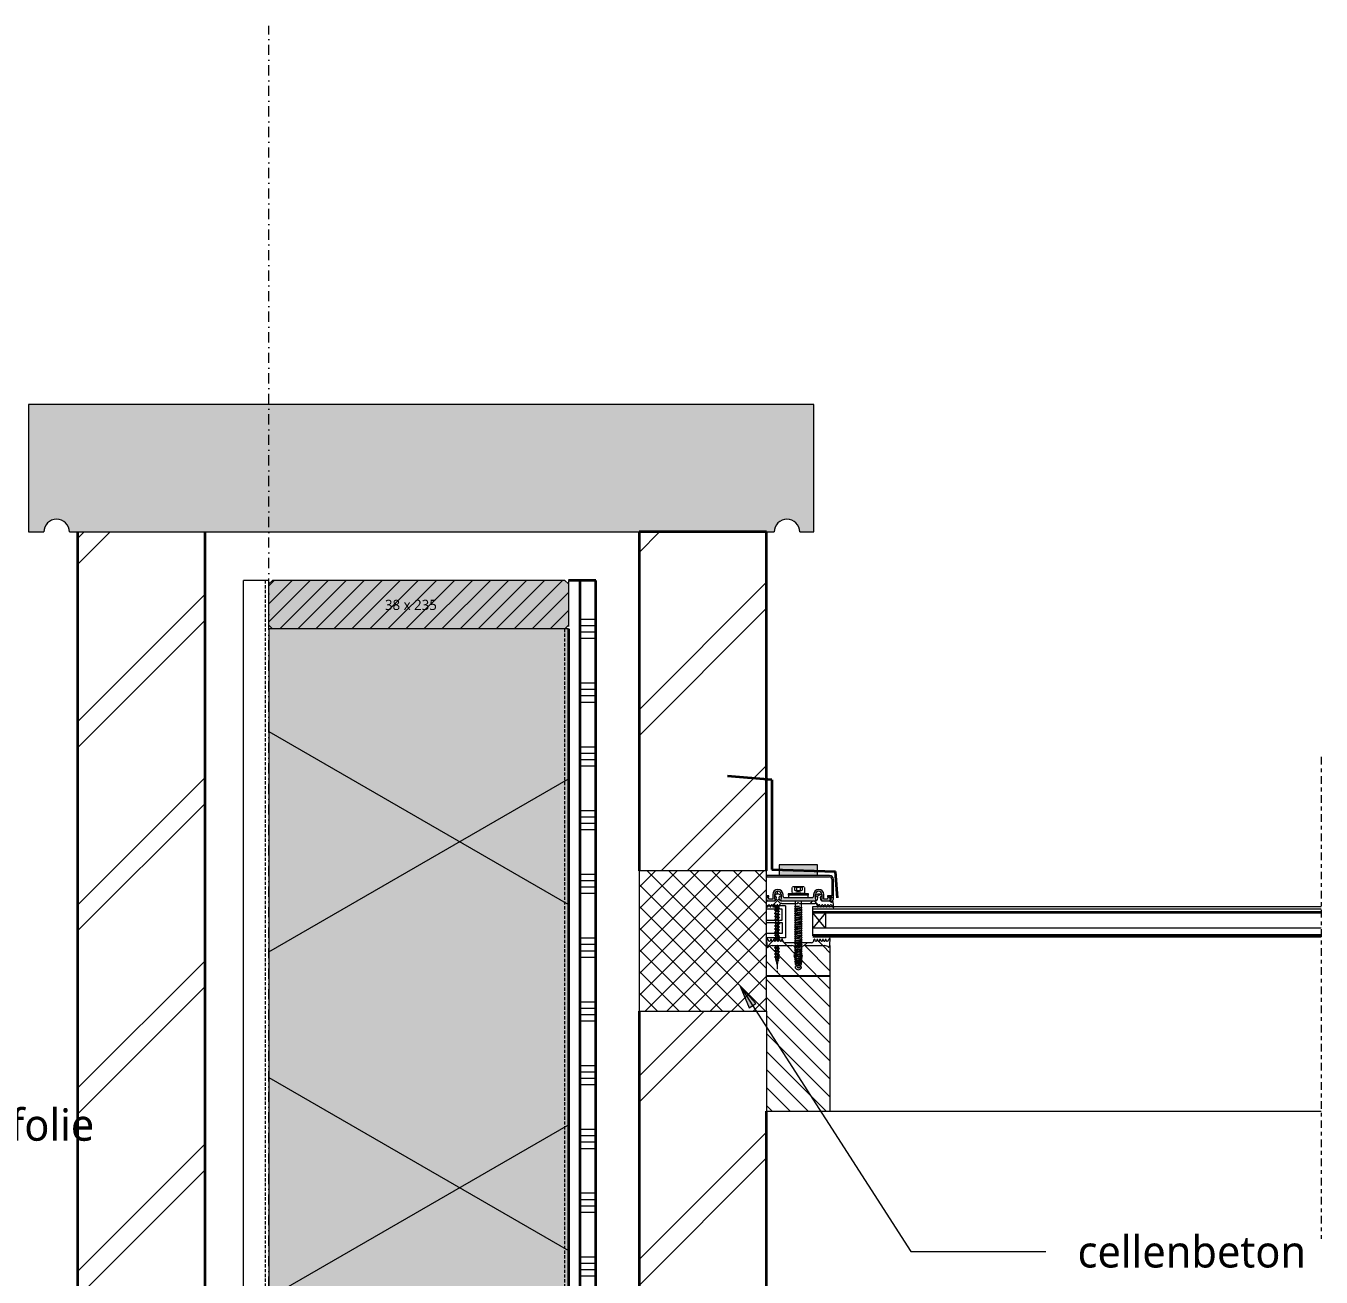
# Model space of a CAD drawing. Header units: millimetres. Extents: x 1789 to 13769, y 2055 to 27197.
# Drawn here: x 2479 to 3495, y 8119 to 9100 of the extents above; entities that cross this region are included whole.
import ezdxf

# ---------------------------------------------------------------- set-up
doc = ezdxf.new("R2010")
doc.units = ezdxf.units.MM
for name, pattern in [('MV_center', [15, 6, -3, 3, -3]), ('MV_hartlijn_staal', [6.6, 5, -0.8, 0, -0.8]), ('MV_hidden', [3.75, 2.5, -1.25]), ('MV_stramien', [16, 8, -4, 0, -4])]:
    doc.linetypes.add(name, pattern=pattern)
for name, color, linetype, lineweight in [('A-ANNO-NOTE', 131, 'Continuous', 18), ('A-DETL', 90, 'Continuous', 13), ('A-DETL-GENF', 92, 'Continuous', 18), ('A-DETL-MEDM', 33, 'Continuous', 18), ('A-DETL-THIN', 151, 'Continuous', 18), ('G-ANNO-TEXT', 231, 'Continuous', 13)]:
    doc.layers.add(name, color=color, linetype=linetype, lineweight=lineweight)
doc.styles.add('Segoe UI', font='segoeui.ttf', dxfattribs={"height": 8})
doc.styles.add('Segoe UI_2', font='segoeui.ttf', dxfattribs={"height": 25})
pattern_1 = [(45, (0, 0), (-71.842, 71.842), []), (45, (20.32, 0), (-71.842, 71.842), [])]
pattern_2 = [(45, (0, 0), (-14.142136, 14.142136), []), (135, (0, 0), (-14.142136, -14.142136), [])]

# ---------------------------------------------------------------- blocks, each defined once
blk = doc.blocks.new('42 isolatie - Type 1-3773436-Details Restauratie 1-10')
at = {"layer": 'A-DETL-GENF'}
blk.add_hatch(color=256, dxfattribs=at).paths.add_polyline_path([(21.6, 106.6), (21.6, 0.8), (851.2, 0.8), (851.2, 235.8), (21.6, 235.8), (21.6, 233)])
at = {"layer": 'A-DETL-GENF', "lineweight": 13}
h = blk.add_hatch(dxfattribs=at)
h.set_pattern_fill('FP_20', color=256, style=0, pattern_type=2)
h.set_pattern_definition([(60, (-1986.72, 235.79), (-203.516, 117.5), []), (120, (-1986.72, 235.79), (-203.516, -117.5), [])])
h.paths.add_polyline_path([(21.6, 106.6), (21.6, 0.8), (851.2, 0.8), (851.2, 235.8), (21.6, 235.8), (21.6, 233)])
at = {"layer": 'A-DETL-GENF'}
for p, q in [((851.2, 235.8), (21.6, 235.8)), ((851.2, 235.8), (21.6, 235.8)), ((851.2, 233), (851.2, 235.8)), ((851.2, 3.6), (851.2, 233)), ((21.6, 0.8), (851.2, 0.8)), ((21.6, 0.8), (851.2, 0.8)), ((851.2, 0.8), (851.2, 3.6))]:
    blk.add_line(p, q, dxfattribs=at)
blk = doc.blocks.new('00 hout_rechthoekig_sls - SLS 38x235-V49-Details Restauratie 1-10')
at = {"layer": 'A-DETL-GENF'}
blk.add_hatch(color=256, dxfattribs=at).paths.add_polyline_path([(105.8, 38), (2.8, 38), (0, 35.2), (0, 2.8), (2.8, 0), (232.2, 0), (235, 2.8), (235, 35.2), (232.2, 38)])
at = {"layer": 'A-DETL-MEDM', "lineweight": 13}
h = blk.add_hatch(dxfattribs=at)
h.set_pattern_fill('FP_95', color=256, style=0, pattern_type=2)
h.set_pattern_definition([(225, (2904.78, 8665.427), (7.071068, -7.071068), [])])
h.paths.add_polyline_path([(105.8, 38), (2.8, 38), (0, 35.2), (0, 2.8), (2.8, 0), (232.2, 0), (235, 2.8), (235, 35.2), (232.2, 38)])
at = {"layer": 'A-DETL-MEDM'}
for p, q in [((0, 35.2), (2.8, 38)), ((0, 35.2), (2.8, 38)), ((0, 2.8), (0, 35.2)), ((2.8, 38), (232.2, 38)), ((232.2, 38), (235, 35.2)), ((232.2, 38), (235, 35.2)), ((235, 35.2), (235, 2.8)), ((2.8, 0), (0, 2.8)), ((2.8, 0), (0, 2.8)), ((2.8, 0), (232.2, 0)), ((235, 2.8), (232.2, 0)), ((232.2, 0), (235, 2.8))]:
    blk.add_line(p, q, dxfattribs=at)
blk = doc.blocks.new('31 dubbel_glas - Type 1-3307121-Details Restauratie 1-10')
at = {"layer": 'A-DETL-GENF', "lineweight": 13}
for p, q in [((56.3, 23), (455, 23)), ((455, 23), (455, 0)), ((56.3, 17), (455, 17)), ((445, 5), (445, 17)), ((445, 17), (455, 5)), ((445, 5), (455, 17)), ((455, 5), (56.3, 5)), ((438.6, 0), (56.3, 0)), ((441.8, 0), (439.6, 0)), ((444, 0), (442.5, 0)), ((446.2, 0), (444.7, 0)), ((448.4, 0), (446.9, 0)), ((450.6, 0), (449.1, 0)), ((455, 0), (451.3, 0))]:
    blk.add_line(p, q, dxfattribs=at)
blk = doc.blocks.new('28 schroeven 2D - Verzonken schroef 4_0x50mm-4442965-Details Restauratie 1-10')
at = {"layer": 'A-DETL-GENF', "linetype": 'MV_hartlijn_staal', "lineweight": 13}
for p, q in [((0, 35), (0, 55.9)), ((0, 3.2), (0, 30.3)), ((0, -7.4), (0, -5.3)), ((0, -9.1), (0, -8.9))]:
    blk.add_line(p, q, dxfattribs=at)
at = {"layer": 'A-DETL-GENF', "lineweight": 5}
for p, q in [((-2, 44.9), (-1.3, 44.3)), ((2, 44), (-2, 44.9)), ((-2, 42.5), (-1.3, 41.8)), ((2, 41.5), (-2, 42.5)), ((-1.3, 46.7), (-0.5, 46)), ((1.3, 46.1), (-1.3, 46.7)), ((-1, 45), (0, 50)), ((-1, 35), (-1, 45)), ((-0.5, 48.7), (0.2, 48.1)), ((0.5, 48.5), (-0.5, 48.7)), ((-0.2, 49.1), (0.5, 48.5)), ((0, 50), (1, 45)), ((0.5, 46.7), (1.3, 46.1)), ((1, 45), (1, 35)), ((1.3, 44.6), (2, 44)), ((1.3, 42.2), (2, 41.5)), ((-2, 40), (-1.3, 39.4)), ((2, 39.1), (-2, 40)), ((-2, 37.6), (-1.3, 36.9)), ((2, 36.7), (-2, 37.6)), ((-1.6, 35), (-2, 35.1)), ((-1, 4.3), (-1, 31.7)), ((1, 31.4), (1, 4.5)), ((1.3, 39.7), (2, 39.1)), ((1.3, 37.3), (2, 36.7)), ((-2, 30.3), (-1.3, 29.6)), ((2, 29.3), (-2, 30.3)), ((-2, 27.8), (-1.3, 27.2)), ((2, 26.9), (-2, 27.8)), ((-2, 25.4), (-1.3, 24.8)), ((2, 24.5), (-2, 25.4)), ((-2, 23), (-1.3, 22.3)), ((2, 22), (-2, 23)), ((-2, 20.5), (-1.3, 19.9)), ((2, 19.6), (-2, 20.5)), ((1.3, 30), (2, 29.3)), ((1.3, 27.5), (2, 26.9)), ((1.3, 25.1), (2, 24.5)), ((1.3, 22.7), (2, 22)), ((-2, 18.1), (-1.3, 17.4)), ((2, 17.2), (-2, 18.1)), ((-2, 15.6), (-1.3, 15)), ((2, 14.7), (-2, 15.6)), ((-2, 13.2), (-1.3, 12.6)), ((2, 12.3), (-2, 13.2)), ((-2, 10.8), (-1.3, 10.1)), ((2, 9.8), (-2, 10.8)), ((1.3, 20.2), (2, 19.6)), ((1.3, 17.8), (2, 17.2)), ((1.3, 15.4), (2, 14.7)), ((1.3, 12.9), (2, 12.3)), ((1.3, 10.5), (2, 9.8)), ((-2, 8.3), (-1.3, 7.7)), ((2, 7.4), (-2, 8.3)), ((-2, 5.9), (-1.3, 5.3)), ((2, 5), (-2, 5.9)), ((-0.9, 4), (0.2, 3.6)), ((1.3, 8), (2, 7.4)), ((1.3, 5.6), (2, 5))]:
    blk.add_line(p, q, dxfattribs=at)
for points in [[(-2, 44.9), (-1.5, 45.1), (1.3, 44.6)], [(-2, 42.5), (-1.5, 42.7), (1.3, 42.2)], [(-1.3, 46.7), (-1, 46.8), (0.5, 46.7)], [(-1.3, 44.3), (1.8, 43.7), (2, 44)], [(-1.3, 41.8), (1.8, 41.3), (2, 41.5)], [(-0.5, 48.7), (-0.5, 48.8), (-0.2, 49.1)], [(-0.5, 46), (1.2, 45.9), (1.3, 46.1)], [(0.2, 48.1), (0.5, 48.4), (0.5, 48.5)], [(-2, 40), (-1.5, 40.3), (1.3, 39.7)], [(-2, 37.6), (-1.5, 37.8), (1.3, 37.3)], [(-2, 35.1), (-1.6, 35.3), (-0.1, 35.1)], [(-1.3, 39.4), (1.8, 38.9), (2, 39.1)], [(-1.3, 36.9), (1.8, 36.4), (2, 36.7)], [(-2, 30.3), (-1.5, 30.5), (1.3, 30)], [(-2, 27.8), (-1.5, 28.1), (1.3, 27.5)], [(-2, 25.4), (-1.5, 25.6), (1.3, 25.1)], [(-2, 23), (-1.5, 23.2), (1.3, 22.7)], [(-2, 20.5), (-1.5, 20.8), (1.3, 20.2)], [(-1.3, 29.6), (1.8, 29.1), (2, 29.3)], [(-1.3, 27.2), (1.8, 26.7), (2, 26.9)], [(-1.3, 24.8), (1.8, 24.2), (2, 24.5)], [(-1.3, 22.3), (1.8, 21.8), (2, 22)], [(-2, 18.1), (-1.5, 18.3), (1.3, 17.8)], [(-2, 15.6), (-1.5, 15.9), (1.3, 15.4)], [(-2, 13.2), (-1.5, 13.5), (1.3, 12.9)], [(-2, 10.8), (-1.5, 11), (1.3, 10.5)], [(-1.3, 19.9), (1.8, 19.4), (2, 19.6)], [(-1.3, 17.4), (1.8, 16.9), (2, 17.2)], [(-1.3, 15), (1.8, 14.5), (2, 14.7)], [(-1.3, 12.6), (1.8, 12.1), (2, 12.3)], [(-2, 8.3), (-1.5, 8.6), (1.3, 8)], [(-2, 5.9), (-1.5, 6.1), (1.3, 5.6)], [(-1.3, 10.1), (1.8, 9.6), (2, 9.8)], [(-1.3, 7.7), (1.8, 7.2), (2, 7.4)], [(-1.3, 5.3), (1.8, 4.8), (2, 5)]]:
    blk.add_open_spline(points, degree=2, dxfattribs=at)
blk = doc.blocks.new('NLRS_00_DI_maskeer - Type 1-4234704-Details Restauratie 1-10')
at = {"layer": 'A-DETL-GENF', "linetype": 'MV_center'}
blk.add_line((-100, 0), (277.9, 0), dxfattribs=at)

msp = doc.modelspace()

# ---------------------------------------------------------------- hatches: boundary and pattern name
at = {"layer": 'A-DETL-GENF'}
for color, points in [(9, [(2481.3, 8703.4), (2493.3, 8703.4), (2493.6, 8706), (2494.6, 8708.4), (2496.2, 8710.5), (2498.3, 8712.1), (2500.7, 8713.1), (2503.3, 8713.4), (2505.9, 8713.1), (2508.3, 8712.1), (2510.4, 8710.5), (2511.9, 8708.4), (2512.9, 8706), (2513.3, 8703.4), (3066.3, 8703.4), (3066.6, 8706), (3067.6, 8708.4), (3069.2, 8710.5), (3071.3, 8712.1), (3073.7, 8713.1), (3076.3, 8713.4), (3078.9, 8713.1), (3081.3, 8712.1), (3083.3, 8710.5), (3084.9, 8708.4), (3085.9, 8706), (3086.3, 8703.4), (3097.3, 8703.4), (3097.3, 8803.4), (2481.3, 8803.4)]), (7, [(3100.2, 8434.1), (3100.2, 8442.4), (3070.2, 8442.4), (3070.2, 8434.1)])]:
    msp.add_hatch(color=color, dxfattribs=at).paths.add_polyline_path(points)
at = {"layer": 'A-DETL-GENF', "lineweight": 13}
h = msp.add_hatch(dxfattribs=at)
h.set_pattern_fill('FP_25', color=57, style=0, pattern_type=2)
h.set_pattern_definition(pattern_1)
h.paths.add_polyline_path([(2519.8, 7797.9), (2619.8, 7797.9), (2619.8, 8703.4), (2519.8, 8703.4)])
h = msp.add_hatch(dxfattribs=at)
h.set_pattern_fill('FP_25', color=57, style=0, pattern_type=2)
h.set_pattern_definition(pattern_1)
h.paths.add_polyline_path([(3060.3, 7797.9), (3060.2, 8327.7), (2960.3, 8327.7), (2960.3, 7797.9)])
h.paths.add_polyline_path([(3060.2, 8379.1), (3060.3, 8379.1), (3060.2, 8380.2)])
h.paths.add_polyline_path([(3060.2, 8384.3), (3060.3, 8384.3), (3060.2, 8384.5)])
h.paths.add_polyline_path([(3060.2, 8413.4), (3060.3, 8413.4), (3060.2, 8413.4)])
h.paths.add_polyline_path([(3060.2, 8416.1), (3060.3, 8416.2), (3060.2, 8416.2)])
h.paths.add_polyline_path([(3060.2, 8434.1), (3060.3, 8434.1), (3060.3, 8703.4), (2960.3, 8703.4), (2960.3, 8437.7), (3060.2, 8437.7), (3060.2, 8434.1)])
h = msp.add_hatch(dxfattribs=at)
h.set_pattern_fill('FP_3', color=250, style=0, pattern_type=2)
h.set_pattern_definition([(90, (0, 0), (-19.05, 1e-15), []), (90, (9.525, 0), (-19.05, 1e-15), [9.525, -4.762])])
h.paths.add_polyline_path([(2913.8, 7797.9), (2913.8, 8665.4), (2904.8, 8665.4), (2904.8, 7797.9)])
h = msp.add_hatch(dxfattribs=at)
h.set_pattern_fill('FP_34', color=253, style=0, pattern_type=2)
h.set_pattern_definition([(0, (0, 20), (0, 50), []), (0, (0, 25), (0, 50), []), (0, (0, 30), (0, 50), []), (0, (0, 35), (0, 50), [])])
h.paths.add_polyline_path([(2926.3, 7797.9), (2926.3, 8665.4), (2913.8, 8665.4), (2913.8, 7797.9)])
h = msp.add_hatch(dxfattribs=at)
h.set_pattern_fill('FP_106', color=253, style=0, pattern_type=2)
h.set_pattern_definition([(45, (0, 0), (-8.485281, 8.485281), []), (135, (0, 0), (-8.485281, -8.485281), [])])
h.paths.add_polyline_path([(3005.6, 8327.7), (3060.2, 8327.7), (3060.2, 8437.7), (2960.3, 8437.7), (2960.3, 8327.7)])
at = {"layer": 'A-DETL-GENF'}
h = msp.add_hatch(color=7, dxfattribs=at)
h.paths.add_polyline_path([(3110.7, 8413.8), (3111.2, 8413.9), (3111.7, 8414.1), (3112.1, 8414.4), (3112.4, 8414.8), (3112.6, 8415.3), (3112.7, 8415.8), (3112.6, 8431.8), (3112.4, 8432.4), (3112.1, 8433), (3111.6, 8433.5), (3111, 8433.8), (3110.4, 8434.1), (3109, 8434.1), (3060.2, 8434.1), (3060.2, 8432.9), (3060.7, 8432.9), (3110.2, 8432.9), (3110.6, 8432.7), (3111, 8432.4), (3111.3, 8432), (3111.4, 8431.6), (3111.5, 8431.1), (3111.5, 8418), (3108.2, 8418), (3108.2, 8417.2), (3111.5, 8417.2), (3111.5, 8416.4), (3110.7, 8416), (3110.7, 8414.8), (3110.5, 8414.8), (3110.3, 8414.1), (3110.6, 8413.8)])
h.paths.add_polyline_path([(3060.8, 8414.1), (3066.7, 8414.1), (3067.1, 8415), (3066.7, 8415.9), (3066.8, 8419.7), (3067, 8420.3), (3067.3, 8420.8), (3067.8, 8421.2), (3068.3, 8421.5), (3068.9, 8421.6), (3069.5, 8421.6), (3070.1, 8421.5), (3070.6, 8421.2), (3071.1, 8420.8), (3071.4, 8420.3), (3071.6, 8419.7), (3071.7, 8419.1), (3071.7, 8415.9), (3071.4, 8415), (3071.7, 8414.1), (3098.7, 8414.1), (3099.1, 8415), (3098.7, 8415.9), (3098.8, 8419.7), (3099, 8420.3), (3099.3, 8420.8), (3099.8, 8421.2), (3100.3, 8421.5), (3100.9, 8421.6), (3101.5, 8421.6), (3102.1, 8421.5), (3102.6, 8421.2), (3103.1, 8420.8), (3103.4, 8420.3), (3103.6, 8419.7), (3103.7, 8419.1), (3103.7, 8415.9), (3103.3, 8415), (3103.7, 8414.1), (3109.7, 8414.1), (3110.5, 8415.1), (3110.3, 8415.9), (3109.7, 8416.4), (3109, 8416.6), (3108.2, 8416.4), (3108.2, 8415.5), (3105.2, 8415.5), (3105.2, 8419.1), (3105.1, 8420.2), (3104.7, 8421.1), (3104, 8422), (3103.2, 8422.6), (3102.2, 8423), (3101.2, 8423.1), (3100.2, 8423), (3099.2, 8422.6), (3098.4, 8422), (3097.7, 8421.1), (3097.3, 8420.2), (3097.2, 8419.1), (3097.2, 8417.4), (3096.9, 8416.9), (3096.5, 8416.7), (3096.2, 8416.6), (3073.9, 8416.7), (3073.5, 8416.9), (3073.2, 8417.4), (3073.2, 8417.6), (3073.2, 8419.1), (3073.1, 8420.2), (3072.7, 8421.1), (3072, 8422), (3071.2, 8422.6), (3070.2, 8423), (3069.2, 8423.1), (3068.2, 8423), (3067.2, 8422.6), (3066.4, 8422), (3065.7, 8421.1), (3065.3, 8420.2), (3065.2, 8419.1), (3065.2, 8415.5), (3062.1, 8415.5), (3062.1, 8416.4), (3061.4, 8416.6), (3060.7, 8416.4), (3060.2, 8416.1), (3060.2, 8414.8)])
h.paths.add_polyline_path([(3060.2, 8417.2), (3062.2, 8417.2), (3062.2, 8418), (3060.2, 8418), (3060.2, 8417.7)])
at = {"layer": 'A-DETL-GENF', "lineweight": 13}
h = msp.add_hatch(dxfattribs=at)
h.set_pattern_fill('FP_46', color=250, style=0, pattern_type=2)
h.set_pattern_definition(pattern_2)
h.paths.add_polyline_path([(3112.6, 8408.9), (3113.1, 8409.2), (3112.6, 8413.2), (3112.3, 8414), (3112, 8413.5), (3111.4, 8413.2), (3110.8, 8413.2), (3110.2, 8413.4), (3109.6, 8414.1), (3103.2, 8414.2), (3102.9, 8414.5), (3102.8, 8414.8), (3102.6, 8417.4), (3102.9, 8417.6), (3103.1, 8417.6), (3103.7, 8417.4), (3103.6, 8418.6), (3102.2, 8419.4), (3100.6, 8419.4), (3098.7, 8418.2), (3098.7, 8417.4), (3098.9, 8417.4), (3099.9, 8417.6), (3100.1, 8417.4), (3100.2, 8417), (3099.8, 8414.5), (3099.5, 8414.2), (3099.1, 8414.1), (3070.9, 8414.2), (3070.6, 8414.5), (3070.4, 8415), (3070.3, 8417.4), (3070.5, 8417.6), (3070.8, 8417.6), (3071.7, 8417.4), (3071.6, 8418.4), (3069.8, 8419.4), (3068.2, 8419.4), (3066.7, 8418.6), (3066.7, 8417.4), (3067.5, 8417.6), (3067.8, 8417.4), (3067.8, 8417), (3067.5, 8414.5), (3067.1, 8414.2), (3066.7, 8414.1), (3061, 8414.1), (3060.2, 8413.4), (3060.3, 8410.9), (3060.4, 8410.8), (3060.7, 8409.6), (3061.3, 8409.5), (3061.5, 8409.6), (3062, 8411), (3062.3, 8411), (3062.6, 8410.8), (3062.9, 8409.6), (3063.5, 8409.5), (3063.7, 8409.6), (3064.2, 8411), (3064.5, 8411), (3064.8, 8410.8), (3065.1, 8409.6), (3065.7, 8409.5), (3065.9, 8409.6), (3066.4, 8411), (3066.7, 8411), (3067, 8410.8), (3067.3, 8409.6), (3067.9, 8409.5), (3068.1, 8409.6), (3068.6, 8411), (3068.9, 8411), (3069.2, 8410.8), (3069.7, 8409.5), (3070.1, 8409.3), (3070.3, 8409.2), (3070.4, 8410.6), (3070.6, 8411.1), (3070.9, 8411.5), (3071.7, 8412), (3071.8, 8412.1), (3072.3, 8412.1), (3084.5, 8412.1), (3085.1, 8412.8), (3085.8, 8412.1), (3098.8, 8412.1), (3099.6, 8411.7), (3100.1, 8411), (3100.3, 8410.1), (3100.3, 8409.2), (3100.7, 8409.4), (3101, 8409.7), (3101.1, 8409.9), (3101.6, 8411), (3101.9, 8411), (3102.2, 8410.8), (3102.7, 8409.5), (3103.3, 8409.6), (3103.8, 8411), (3104.1, 8411), (3104.4, 8410.8), (3104.9, 8409.5), (3105.5, 8409.6), (3106, 8411), (3106.3, 8411), (3106.6, 8410.8), (3107.1, 8409.5), (3107.7, 8409.6), (3108.2, 8411), (3108.5, 8411), (3108.8, 8410.8), (3109.3, 8409.5), (3109.9, 8409.6), (3110.4, 8411.1), (3110.7, 8411.1), (3110.9, 8411)])
h = msp.add_hatch(dxfattribs=at)
h.set_pattern_fill('FP_46', color=250, style=0, pattern_type=2)
h.set_pattern_definition(pattern_2)
h.paths.add_polyline_path([(3085.9, 8364.8), (3086.3, 8365.1), (3086.5, 8365.4), (3088.6, 8371.2), (3087.4, 8372.2), (3087.5, 8376.9), (3087.8, 8377.6), (3088.3, 8378.2), (3088.9, 8378.7), (3089.6, 8379), (3090.4, 8379.1), (3106.6, 8379), (3107.5, 8378.7), (3108.3, 8378.2), (3109.2, 8377.6), (3109.7, 8377.8), (3109.8, 8380.2), (3110.3, 8384.2), (3109.7, 8384.5), (3107.8, 8382.3), (3107.6, 8382.3), (3107.4, 8382.6), (3107, 8383.8), (3106.3, 8383.8), (3105.8, 8382.4), (3105.5, 8382.4), (3105.2, 8382.6), (3104.8, 8383.8), (3104.1, 8383.8), (3103.6, 8382.4), (3103.3, 8382.4), (3103, 8382.6), (3102.6, 8383.8), (3101.9, 8383.8), (3101.4, 8382.4), (3101.1, 8382.4), (3100.8, 8382.6), (3100.4, 8383.8), (3099.7, 8383.8), (3099.2, 8382.4), (3098.9, 8382.4), (3098.6, 8382.6), (3098.1, 8383.9), (3097.7, 8384.1), (3097.5, 8384.2), (3097.4, 8382.8), (3097, 8382), (3096.3, 8381.5), (3095.5, 8381.3), (3086.9, 8381.3), (3085.2, 8379.6), (3083.5, 8381.3), (3074.5, 8381.3), (3073.7, 8381.7), (3073.1, 8382.4), (3072.9, 8383.3), (3072.9, 8384.2), (3072.5, 8384), (3072.2, 8383.7), (3072.1, 8383.5), (3071.7, 8382.4), (3071.3, 8382.4), (3071.1, 8382.6), (3070.6, 8383.8), (3070, 8383.8), (3069.5, 8382.4), (3069.1, 8382.4), (3068.9, 8382.6), (3068.4, 8383.8), (3067.8, 8383.8), (3067.3, 8382.4), (3066.9, 8382.4), (3066.7, 8382.6), (3066.2, 8383.8), (3065.6, 8383.8), (3065.1, 8382.4), (3064.7, 8382.4), (3064.5, 8382.6), (3064, 8383.8), (3063.4, 8383.8), (3062.9, 8382.3), (3062.6, 8382.3), (3062.3, 8382.4), (3060.7, 8384.5), (3060.2, 8384.1), (3060.2, 8383.4), (3060.6, 8380.2), (3060.7, 8377.8), (3061.2, 8377.6), (3061.4, 8377.6), (3062.1, 8378.2), (3062.9, 8378.7), (3063.8, 8379), (3064.7, 8379.1), (3080.8, 8379), (3081.5, 8378.7), (3082.1, 8378.2), (3082.6, 8377.6), (3082.9, 8376.9), (3083, 8376.1), (3083, 8372.2), (3081.8, 8371.2), (3084.1, 8365.1), (3084.5, 8364.8)])
h.paths.add_polyline_path([(3085.2, 8365.6), (3084.9, 8365.7), (3084.8, 8365.9), (3083.2, 8370.3), (3083.3, 8371), (3083.9, 8372.1), (3084, 8372.5), (3084.3, 8375.9), (3084.5, 8376.3), (3085, 8376.5), (3085.5, 8376.5), (3085.9, 8376.3), (3086.2, 8375.9), (3086.2, 8375.6), (3086.5, 8372.1), (3086.9, 8371.4), (3087.2, 8370.7), (3087.1, 8370), (3085.4, 8365.7), (3085.3, 8365.6)])
h = msp.add_hatch(dxfattribs=at)
h.set_pattern_fill('FP_2', color=250, style=0, pattern_type=2)
h.set_pattern_definition([(135, (0, 0), (-7.071068, -7.071068), [])])
h.paths.add_polyline_path([(3110.2, 8249.1), (3110.2, 8379.1), (3109.7, 8379.1), (3109.7, 8377.8), (3109.2, 8377.6), (3108.8, 8377.8), (3107.8, 8378.5), (3107.5, 8378.7), (3106.6, 8379), (3105.3, 8379.1), (3089.6, 8379), (3088.9, 8378.7), (3088.3, 8378.2), (3087.8, 8377.6), (3087.5, 8376.5), (3087.4, 8375.6), (3087.4, 8372.2), (3088.6, 8371.2), (3086.3, 8365.1), (3085.9, 8364.8), (3084.3, 8364.9), (3084, 8365.2), (3083.7, 8365.9), (3081.8, 8371.2), (3083, 8372.2), (3082.9, 8376.9), (3082.6, 8377.6), (3082.1, 8378.2), (3081.5, 8378.7), (3080.8, 8379), (3080, 8379.1), (3063.8, 8379), (3062.7, 8378.6), (3062.1, 8378.2), (3061.2, 8377.6), (3060.7, 8377.8), (3060.6, 8379.1), (3060.2, 8379.1), (3060.2, 8249.1)])
h.paths.add_polyline_path([(3085.2, 8365.6), (3085.5, 8365.7), (3085.6, 8365.9), (3087.2, 8370.3), (3087.1, 8371), (3086.5, 8372.2), (3086.4, 8372.5), (3086.1, 8376.1), (3085.9, 8376.3), (3085.5, 8376.5), (3084.9, 8376.5), (3084.5, 8376.3), (3084.3, 8375.9), (3084.2, 8375.6), (3083.9, 8372), (3083.5, 8371.4), (3083.2, 8370.7), (3083.3, 8370), (3085, 8365.7), (3085.1, 8365.6)])
at = {"layer": 'G-ANNO-TEXT'}
msp.add_hatch(color=7, dxfattribs=at).paths.add_polyline_path([(3039.5, 8347.1), (3046.6, 8330.3), (3051.9, 8333.7)])

# ---------------------------------------------------------------- linework, layer by layer
at = {"layer": 'A-DETL', "linetype": 'MV_stramien', "lineweight": 18}
msp.add_line((2669.8, 7580.2), (2669.8, 9100.2), dxfattribs=at)
at = {"layer": 'A-DETL', "lineweight": 18}
for p, q in [((2481.3, 8803.4), (2481.3, 8703.4)), ((3097.3, 8803.4), (2481.3, 8803.4)), ((3097.3, 8703.4), (3097.3, 8803.4)), ((2481.3, 8703.4), (2493.3, 8703.4)), ((2513.3, 8703.4), (2960.3, 8703.4)), ((3060.3, 8703.4), (3066.3, 8703.4)), ((3086.3, 8703.4), (3097.3, 8703.4)), ((2649.8, 7797.9), (2649.8, 8665.4)), ((2669.8, 8665.4), (2649.8, 8665.4)), ((3060.2, 8437.7), (2960.3, 8437.7)), ((2960.3, 8437.7), (2960.3, 8327.7)), ((3060.2, 8327.7), (3060.2, 8437.7)), ((3109.7, 8434.1), (3060.7, 8434.1)), ((3060.7, 8432.9), (3109.7, 8432.9)), ((3111.5, 8431.1), (3111.5, 8418)), ((3112.7, 8415.8), (3112.7, 8431.1)), ((3062.2, 8418), (3060.2, 8418)), ((3060.2, 8417.2), (3062.2, 8417.2)), ((3060.2, 8414.8), (3060.8, 8414.1)), ((3060.8, 8414.1), (3066.7, 8414.1)), ((3062.1, 8415.5), (3062.1, 8416.4)), ((3065.2, 8415.5), (3062.1, 8415.5)), ((3062.2, 8417.2), (3062.2, 8418)), ((3065.2, 8419.1), (3065.2, 8415.5)), ((3068.2, 8419.4), (3066.7, 8418.6)), ((3066.7, 8415.9), (3066.7, 8419.1)), ((3066.7, 8417.4), (3067.3, 8417.6)), ((3067.1, 8415), (3066.7, 8415.9)), ((3066.7, 8414.1), (3067.1, 8415)), ((3067.8, 8417), (3067.6, 8414.8)), ((3069.8, 8419.4), (3068.2, 8419.4)), ((3071.7, 8418.3), (3069.8, 8419.4)), ((3070.4, 8414.8), (3070.2, 8417)), ((3070.8, 8417.6), (3071.6, 8417.4)), ((3071.7, 8414.1), (3071.2, 8414.1)), ((3071.7, 8415.9), (3071.3, 8415)), ((3071.3, 8415), (3071.7, 8414.1)), ((3071.7, 8419.1), (3071.7, 8415.9)), ((3071.7, 8414.1), (3098.7, 8414.1)), ((3073.2, 8417.6), (3073.2, 8419.1)), ((3096.2, 8416.6), (3074.2, 8416.6)), ((3097.2, 8419.1), (3097.2, 8417.6)), ((3100.6, 8419.4), (3098.7, 8418.3)), ((3098.7, 8415.9), (3098.7, 8419.1)), ((3099.1, 8415), (3098.7, 8415.9)), ((3098.7, 8414.1), (3099.1, 8415)), ((3099.2, 8414.1), (3098.7, 8414.1)), ((3098.9, 8417.4), (3099.6, 8417.6)), ((3100.2, 8417), (3100, 8414.8)), ((3102.2, 8419.4), (3100.6, 8419.4)), ((3103.7, 8418.6), (3102.2, 8419.4)), ((3102.8, 8414.8), (3102.6, 8417)), ((3103.1, 8417.6), (3103.7, 8417.4)), ((3103.7, 8415.9), (3103.3, 8415)), ((3103.3, 8415), (3103.7, 8414.1)), ((3103.7, 8419.1), (3103.7, 8415.9)), ((3103.7, 8414.1), (3109.7, 8414.1)), ((3105.2, 8415.5), (3105.2, 8419.1)), ((3108.2, 8415.5), (3105.2, 8415.5)), ((3111.5, 8418), (3108.2, 8418)), ((3108.2, 8418), (3108.2, 8417.2)), ((3108.2, 8417.2), (3111.5, 8417.2)), ((3108.2, 8416.4), (3108.2, 8415.5)), ((3109.7, 8414.1), (3110.5, 8415.1)), ((3111.5, 8416.4), (3110.7, 8416)), ((3110.7, 8416), (3110.7, 8414.8)), ((3111.5, 8417.2), (3111.5, 8416.4)), ((3112.6, 8413.2), (3112.3, 8414)), ((3060.4, 8410.8), (3060.7, 8409.6)), ((3061.5, 8409.6), (3061.8, 8410.8)), ((3062.6, 8410.8), (3062.9, 8409.6)), ((3063.7, 8409.6), (3064, 8410.8)), ((3064.8, 8410.8), (3065.1, 8409.6)), ((3065.9, 8409.6), (3066.2, 8410.8)), ((3067, 8410.8), (3067.3, 8409.6)), ((3068.1, 8409.6), (3068.4, 8410.8)), ((3069.2, 8410.8), (3069.5, 8409.9)), ((3070.3, 8409.2), (3070.3, 8410.1)), ((3072.3, 8412.1), (3084.5, 8412.1)), ((3084.5, 8412.1), (3085.1, 8412.8)), ((3085.1, 8412.8), (3085.8, 8412.1)), ((3085.8, 8412.1), (3098.3, 8412.1)), ((3495.3, 8407.6), (3096.6, 8407.6)), ((3495.3, 8405.6), (3096.6, 8405.6)), ((3100.3, 8410.1), (3100.3, 8409.2)), ((3101.1, 8409.9), (3101.4, 8410.8)), ((3102.2, 8410.8), (3102.5, 8409.6)), ((3103.3, 8409.6), (3103.6, 8410.8)), ((3104.4, 8410.8), (3104.7, 8409.6)), ((3105.5, 8409.6), (3105.8, 8410.8)), ((3106.6, 8410.8), (3106.9, 8409.6)), ((3107.7, 8409.6), (3108, 8410.8)), ((3108.8, 8410.8), (3109.1, 8409.6)), ((3109.9, 8409.6), (3110.2, 8410.8)), ((3110.9, 8411), (3112.6, 8408.9)), ((3113.1, 8409.2), (3112.6, 8413.2)), ((3060.2, 8383.4), (3060.6, 8380.2)), ((3062.3, 8382.4), (3060.7, 8384.5)), ((3063.4, 8383.8), (3063, 8382.6)), ((3064.5, 8382.6), (3064.1, 8383.8)), ((3065.6, 8383.8), (3065.2, 8382.6)), ((3066.7, 8382.6), (3066.3, 8383.8)), ((3067.8, 8383.8), (3067.4, 8382.6)), ((3068.9, 8382.6), (3068.5, 8383.8)), ((3070, 8383.8), (3069.6, 8382.6)), ((3071.1, 8382.6), (3070.7, 8383.8)), ((3072.1, 8383.5), (3071.8, 8382.6)), ((3072.9, 8383.3), (3072.9, 8384.2)), ((3495.3, 8387.6), (3096.6, 8387.6)), ((3495.3, 8385.6), (3096.6, 8385.6)), ((3097.5, 8384.2), (3097.5, 8383.3)), ((3098.6, 8382.6), (3098.3, 8383.5)), ((3099.7, 8383.8), (3099.4, 8382.6)), ((3100.8, 8382.6), (3100.4, 8383.8)), ((3101.9, 8383.8), (3101.6, 8382.6)), ((3103, 8382.6), (3102.6, 8383.8)), ((3104.1, 8383.8), (3103.8, 8382.6)), ((3105.2, 8382.6), (3104.8, 8383.8)), ((3106.3, 8383.8), (3106, 8382.6)), ((3107.4, 8382.6), (3107, 8383.8)), ((3109.7, 8384.5), (3108.1, 8382.4)), ((3109.8, 8380.2), (3110.3, 8384.2)), ((3060.7, 8379.1), (3060.2, 8379.1)), ((3060.6, 8380.2), (3060.7, 8377.8)), ((3064.7, 8379.1), (3080, 8379.1)), ((3083.5, 8381.3), (3074.9, 8381.3)), ((3083, 8376.1), (3083, 8372.2)), ((3085.2, 8379.6), (3083.5, 8381.3)), ((3084, 8372.5), (3084.2, 8375.6)), ((3086.9, 8381.3), (3085.2, 8379.6)), ((3086.2, 8375.6), (3086.4, 8372.5)), ((3095.5, 8381.3), (3086.9, 8381.3)), ((3087.4, 8372.2), (3087.4, 8376.1)), ((3090.4, 8379.1), (3105.7, 8379.1)), ((3109.7, 8377.8), (3109.8, 8380.2)), ((3110.2, 8379.1), (3109.7, 8379.1)), ((3110.2, 8249.1), (3110.2, 8379.1)), ((3083, 8372.2), (3081.8, 8371.2)), ((3081.8, 8371.2), (3083.9, 8365.4)), ((3084.8, 8365.9), (3083.3, 8370)), ((3084.5, 8364.8), (3085.9, 8364.8)), ((3087.1, 8370), (3085.6, 8365.9)), ((3086.5, 8365.4), (3088.6, 8371.2)), ((3088.6, 8371.2), (3087.4, 8372.2)), ((2960.3, 8327.7), (3060.2, 8327.7)), ((3060.2, 8327.7), (3060.2, 8249.1)), ((3060.2, 8249.1), (3110.2, 8249.1)), ((3110.2, 8249.1), (3495.3, 8249.1))]:
    msp.add_line(p, q, dxfattribs=at)
at = {"layer": 'A-DETL', "lineweight": 35}
for p, q in [((2519.8, 8703.4), (2519.8, 7797.9)), ((2619.8, 7797.9), (2619.8, 8703.4)), ((3060.3, 8703.4), (2960.3, 8703.4)), ((2960.3, 8703.4), (2960.3, 8437.7)), ((3060.3, 8437.7), (3060.3, 8703.4)), ((2913.8, 8665.4), (2904.8, 8665.4)), ((2926.3, 8665.4), (2913.8, 8665.4)), ((2913.8, 8665.4), (2913.8, 7797.9)), ((2926.3, 7797.9), (2926.3, 8665.4)), ((2904.8, 8627.4), (2904.8, 7797.9)), ((3064.5, 8509), (3029.6, 8511.9)), ((3064.5, 8509), (3064.5, 8438.8)), ((3064.5, 8438.8), (3114.3, 8437.1)), ((3116, 8416.6), (3114.3, 8437.1)), ((2960.3, 8327.7), (2960.3, 7797.9)), ((3060.3, 7797.9), (3060.3, 8249.1))]:
    msp.add_line(p, q, dxfattribs=at)
at = {"layer": 'A-DETL', "linetype": 'MV_hidden', "lineweight": 18}
for p, q in [((2666.8, 8665.4), (2666.8, 7797.9)), ((2901.8, 8627.4), (2901.8, 7797.9))]:
    msp.add_line(p, q, dxfattribs=at)
at = {"layer": 'A-DETL'}
for p, q in [((3080.2, 8424.6), (3080.2, 8420.6)), ((3089.7, 8425.1), (3080.7, 8425.1)), ((3082.2, 8425.1), (3082.2, 8422.5)), ((3083.7, 8425.1), (3083.7, 8422.4)), ((3086.7, 8425.1), (3086.7, 8422.4)), ((3088.2, 8425.1), (3088.2, 8422.5)), ((3090.2, 8420.5), (3090.2, 8424.6)), ((3083.2, 8420.1), (3077.2, 8419.6)), ((3077.2, 8419.6), (3077.2, 8418.6)), ((3093.2, 8419.6), (3077.2, 8419.6)), ((3077.5, 8418.6), (3077.5, 8416.6)), ((3093, 8418.6), (3077.5, 8418.6)), ((3080.7, 8420.1), (3083.2, 8420.1)), ((3084.4, 8421.4), (3082.5, 8422.3)), ((3082.6, 8414.1), (3082.6, 8410.1)), ((3087.2, 8420.1), (3083.2, 8420.1)), ((3085.9, 8421.4), (3084.4, 8421.4)), ((3087.9, 8422.3), (3085.9, 8421.4)), ((3093.2, 8419.6), (3087.2, 8420.1)), ((3087.2, 8420.1), (3089.7, 8420.1)), ((3087.8, 8409.2), (3087.8, 8414.1)), ((3093, 8416.6), (3093, 8418.6)), ((3093.2, 8418.6), (3093.2, 8419.6)), ((3060.6, 8410.1), (3060.2, 8410.1)), ((3072.6, 8407.6), (3060.2, 8407.6)), ((3062.8, 8410.1), (3061.6, 8410.1)), ((3065, 8410.1), (3063.8, 8410.1)), ((3067.2, 8410.1), (3066, 8410.1)), ((3069.4, 8410.1), (3068.2, 8410.1)), ((3075.1, 8410.1), (3070.3, 8410.1)), ((3072.6, 8399.1), (3072.6, 8407.6)), ((3075.1, 8410.1), (3075.1, 8385.1)), ((3082.1, 8409.7), (3085.8, 8410)), ((3082.1, 8409.7), (3082.8, 8409.2)), ((3082.1, 8407.9), (3085.5, 8408.4)), ((3082.8, 8408.3), (3082.1, 8407.9)), ((3082.1, 8407.9), (3082.8, 8407.4)), ((3082.1, 8406.1), (3086, 8406.6)), ((3082.8, 8406.5), (3082.1, 8406.1)), ((3082.1, 8406.1), (3082.8, 8405.6)), ((3082.1, 8404.3), (3086.4, 8404.9)), ((3082.8, 8404.7), (3082.1, 8404.3)), ((3082.1, 8404.3), (3082.8, 8403.8)), ((3082.6, 8410.1), (3086, 8410)), ((3086, 8410), (3082.8, 8409.2)), ((3082.8, 8409.2), (3082.8, 8408.3)), ((3082.8, 8408.3), (3087.8, 8409.2)), ((3087.7, 8408.3), (3082.8, 8407.4)), ((3082.8, 8407.4), (3082.8, 8406.5)), ((3087.7, 8407.4), (3082.8, 8406.5)), ((3087.7, 8406.5), (3082.8, 8405.6)), ((3082.8, 8405.6), (3082.8, 8404.7)), ((3082.8, 8404.7), (3087.7, 8405.6)), ((3087.7, 8404.7), (3082.8, 8403.8)), ((3082.8, 8403.8), (3082.8, 8402.9)), ((3087.7, 8403.8), (3082.8, 8402.9)), ((3086.3, 8408.5), (3088.3, 8408.8)), ((3086.7, 8406.7), (3088.3, 8407)), ((3087.2, 8405), (3088.3, 8405.2)), ((3087.7, 8408.3), (3088.3, 8408.8)), ((3087.7, 8407.4), (3087.7, 8408.3)), ((3088.3, 8407), (3087.7, 8407.4)), ((3087.7, 8406.5), (3088.3, 8407)), ((3087.7, 8405.6), (3087.7, 8406.5)), ((3088.3, 8405.2), (3087.7, 8405.6)), ((3087.7, 8404.7), (3088.3, 8405.2)), ((3087.7, 8403.8), (3087.7, 8404.7)), ((3088.3, 8403.4), (3087.7, 8403.8)), ((3060.2, 8399.1), (3072.6, 8399.1)), ((3060.2, 8397.1), (3072.6, 8397.1)), ((3072.6, 8397.1), (3072.6, 8388.6)), ((3082.1, 8402.5), (3086.9, 8403.1)), ((3082.8, 8402.9), (3082.1, 8402.5)), ((3082.1, 8402.5), (3082.8, 8402)), ((3082.8, 8401.1), (3082.1, 8400.7)), ((3082.1, 8400.7), (3082.8, 8400.2)), ((3082.8, 8399.3), (3082.1, 8398.9)), ((3082.1, 8398.9), (3083.3, 8399)), ((3082.1, 8398.9), (3082.8, 8398.4)), ((3082.8, 8397.5), (3082.1, 8397.1)), ((3082.1, 8397.1), (3083.7, 8397.3)), ((3082.1, 8397.1), (3082.8, 8396.6)), ((3082.8, 8395.7), (3082.1, 8395.3)), ((3082.1, 8395.3), (3084.2, 8395.6)), ((3082.1, 8395.3), (3082.8, 8394.8)), ((3082.8, 8393.9), (3082.1, 8393.5)), ((3082.1, 8393.5), (3084.6, 8393.8)), ((3082.1, 8393.5), (3082.8, 8393)), ((3087.7, 8402.9), (3082.8, 8402)), ((3082.8, 8402), (3082.8, 8401.1)), ((3082.8, 8401.1), (3087.7, 8402)), ((3087.7, 8401.1), (3082.8, 8400.2)), ((3087.7, 8400.2), (3082.8, 8399.3)), ((3082.8, 8400.2), (3082.8, 8399.3)), ((3087.7, 8399.3), (3082.8, 8398.4)), ((3082.8, 8397.5), (3087.7, 8398.4)), ((3082.8, 8398.4), (3082.8, 8397.5)), ((3087.7, 8397.5), (3082.8, 8396.6)), ((3087.7, 8396.6), (3082.8, 8395.7)), ((3082.8, 8396.6), (3082.8, 8395.7)), ((3087.7, 8395.7), (3082.8, 8394.8)), ((3082.8, 8393.9), (3087.7, 8394.8)), ((3082.8, 8394.8), (3082.8, 8393.9)), ((3087.7, 8393.9), (3082.8, 8393)), ((3088.3, 8401.6), (3083.6, 8400.9)), ((3084, 8399.1), (3088.3, 8399.8)), ((3084.5, 8397.4), (3088.3, 8398)), ((3084.9, 8395.7), (3088.3, 8396.2)), ((3085.4, 8393.9), (3088.3, 8394.4)), ((3087.7, 8402.9), (3088.3, 8403.4)), ((3087.7, 8402), (3087.7, 8402.9)), ((3088.3, 8401.6), (3087.7, 8402)), ((3087.7, 8401.1), (3088.3, 8401.6)), ((3087.7, 8400.2), (3087.7, 8401.1)), ((3088.3, 8399.8), (3087.7, 8400.2)), ((3087.7, 8399.3), (3088.3, 8399.8)), ((3087.7, 8398.4), (3087.7, 8399.3)), ((3088.3, 8398), (3087.7, 8398.4)), ((3087.7, 8397.5), (3088.3, 8398)), ((3087.7, 8396.6), (3087.7, 8397.5)), ((3088.3, 8396.2), (3087.7, 8396.6)), ((3087.7, 8395.7), (3088.3, 8396.2)), ((3087.7, 8394.8), (3087.7, 8395.7)), ((3088.3, 8394.4), (3087.7, 8394.8)), ((3087.7, 8393.9), (3088.3, 8394.4)), ((3087.7, 8393), (3087.7, 8393.9)), ((3072.6, 8388.6), (3060.2, 8388.6)), ((3075.1, 8385.1), (3060.2, 8385.1)), ((3082.1, 8391.7), (3085.1, 8392.1)), ((3082.8, 8392.1), (3082.1, 8391.7)), ((3082.1, 8391.7), (3082.8, 8391.2)), ((3082.1, 8389.9), (3085.5, 8390.4)), ((3082.8, 8390.3), (3082.1, 8389.9)), ((3082.1, 8389.9), (3082.8, 8389.4)), ((3082.1, 8388.1), (3086, 8388.6)), ((3082.8, 8388.5), (3082.1, 8388.1)), ((3082.1, 8388.1), (3082.8, 8387.6)), ((3082.1, 8386.3), (3086.4, 8386.9)), ((3082.8, 8386.7), (3082.1, 8386.3)), ((3082.1, 8386.3), (3082.8, 8385.8)), ((3082.1, 8384.5), (3086.9, 8385.1)), ((3082.8, 8384.9), (3082.1, 8384.5)), ((3082.1, 8384.5), (3082.8, 8384)), ((3082.8, 8383.1), (3082.1, 8382.7)), ((3087.7, 8393), (3082.8, 8392.1)), ((3082.8, 8393), (3082.8, 8392.1)), ((3087.7, 8392.1), (3082.8, 8391.2)), ((3082.8, 8390.3), (3087.7, 8391.2)), ((3082.8, 8391.2), (3082.8, 8390.3)), ((3087.7, 8390.3), (3082.8, 8389.4)), ((3087.7, 8389.4), (3082.8, 8388.5)), ((3082.8, 8389.4), (3082.8, 8388.5)), ((3087.7, 8388.5), (3082.8, 8387.6)), ((3082.8, 8386.7), (3087.7, 8387.6)), ((3082.8, 8387.6), (3082.8, 8386.7)), ((3087.7, 8386.7), (3082.8, 8385.8)), ((3087.7, 8385.8), (3082.8, 8384.9)), ((3082.8, 8385.8), (3082.8, 8384.9)), ((3087.7, 8384.9), (3082.8, 8384)), ((3082.8, 8383.1), (3087.7, 8384)), ((3082.8, 8384), (3082.8, 8383.1)), ((3087.7, 8383.1), (3082.8, 8382.2)), ((3083.6, 8382.9), (3088.3, 8383.6)), ((3085.8, 8392.2), (3088.3, 8392.6)), ((3086.3, 8390.5), (3088.3, 8390.8)), ((3086.7, 8388.7), (3088.3, 8389)), ((3087.2, 8387), (3088.3, 8387.2)), ((3088.3, 8392.6), (3087.7, 8393)), ((3087.7, 8392.1), (3088.3, 8392.6)), ((3087.7, 8391.2), (3087.7, 8392.1)), ((3088.3, 8390.8), (3087.7, 8391.2)), ((3087.7, 8390.3), (3088.3, 8390.8)), ((3087.7, 8389.4), (3087.7, 8390.3)), ((3088.3, 8389), (3087.7, 8389.4)), ((3087.7, 8388.5), (3088.3, 8389)), ((3087.7, 8387.6), (3087.7, 8388.5)), ((3088.3, 8387.2), (3087.7, 8387.6)), ((3087.7, 8386.7), (3088.3, 8387.2)), ((3087.7, 8385.8), (3087.7, 8386.7)), ((3088.3, 8385.4), (3087.7, 8385.8)), ((3087.7, 8384.9), (3088.3, 8385.4)), ((3087.7, 8384), (3087.7, 8384.9)), ((3088.3, 8383.6), (3087.7, 8384)), ((3087.7, 8383.1), (3088.3, 8383.6)), ((3087.7, 8382.2), (3087.7, 8383.1)), ((3082.1, 8382.7), (3082.8, 8382.2)), ((3082.8, 8381.3), (3082.1, 8380.9)), ((3082.1, 8380.9), (3083.3, 8381)), ((3082.1, 8380.9), (3082.8, 8380.4)), ((3082.8, 8379.5), (3082.1, 8379.1)), ((3082.1, 8379.1), (3083.7, 8379.3)), ((3082.1, 8379.1), (3082.8, 8378.6)), ((3082.8, 8377.7), (3082.1, 8377.3)), ((3082.1, 8377.3), (3084.2, 8377.6)), ((3082.1, 8377.3), (3082.8, 8376.8)), ((3082.8, 8375.9), (3082.1, 8375.5)), ((3082.1, 8375.5), (3084.6, 8375.8)), ((3082.1, 8375.5), (3082.8, 8375)), ((3082.8, 8374.1), (3082.1, 8373.7)), ((3082.1, 8373.7), (3085.1, 8374.1)), ((3082.1, 8373.7), (3082.8, 8373.2)), ((3087.7, 8375.9), (3082.6, 8375)), ((3087.7, 8382.2), (3082.8, 8381.3)), ((3082.8, 8382.2), (3082.8, 8381.3)), ((3087.7, 8381.3), (3082.8, 8380.4)), ((3082.8, 8380.4), (3082.8, 8379.5)), ((3082.8, 8379.5), (3087.7, 8380.4)), ((3087.7, 8379.5), (3082.8, 8378.6)), ((3082.8, 8378.6), (3082.8, 8377.7)), ((3087.7, 8378.6), (3082.8, 8377.7)), ((3087.7, 8377.7), (3082.8, 8376.8)), ((3082.8, 8376.8), (3082.8, 8375.9)), ((3082.8, 8375.9), (3087.7, 8376.8)), ((3082.8, 8376.6), (3082.8, 8375.4)), ((3082.8, 8375), (3082.8, 8374.1)), ((3087.7, 8375), (3082.8, 8374.1)), ((3082.8, 8374.8), (3082.8, 8372)), ((3087.7, 8374.1), (3082.8, 8373.2)), ((3082.8, 8373.2), (3082.8, 8372.3)), ((3082.8, 8372.3), (3087.7, 8373.2)), ((3084, 8381.1), (3088.3, 8381.8)), ((3084.5, 8379.4), (3088.3, 8380)), ((3084.9, 8377.7), (3088.3, 8378.2)), ((3085.4, 8375.9), (3088.3, 8376.4)), ((3085.8, 8374.2), (3088.3, 8374.6)), ((3087.6, 8374.4), (3087.6, 8375.7)), ((3087.6, 8372.1), (3087.6, 8373.9)), ((3088.3, 8381.8), (3087.7, 8382.2)), ((3087.7, 8381.3), (3088.3, 8381.8)), ((3087.7, 8380.4), (3087.7, 8381.3)), ((3088.3, 8380), (3087.7, 8380.4)), ((3087.7, 8379.5), (3088.3, 8380)), ((3087.7, 8378.6), (3087.7, 8379.5)), ((3088.3, 8378.2), (3087.7, 8378.6)), ((3087.7, 8377.7), (3088.3, 8378.2)), ((3087.7, 8376.8), (3087.7, 8377.7)), ((3088.3, 8376.4), (3087.7, 8376.8)), ((3087.7, 8375.9), (3088.3, 8376.4)), ((3087.7, 8375), (3087.7, 8375.9)), ((3088.3, 8374.6), (3087.7, 8375)), ((3087.7, 8374.1), (3088.3, 8374.6)), ((3087.7, 8373.2), (3087.7, 8374.1)), ((3088.3, 8372.8), (3087.7, 8373.2)), ((3082.1, 8371.9), (3085.5, 8372.4)), ((3082.8, 8372.3), (3082.1, 8371.9)), ((3082.1, 8371.9), (3082.8, 8371.4)), ((3082.1, 8370.1), (3086, 8370.6)), ((3082.8, 8370.5), (3082.1, 8370.1)), ((3082.1, 8370.1), (3082.8, 8369.6)), ((3082.1, 8368.3), (3086.4, 8368.9)), ((3082.8, 8368.7), (3082.1, 8368.3)), ((3082.1, 8368.3), (3082.8, 8367.8)), ((3082.1, 8366.5), (3086.9, 8367.1)), ((3082.1, 8366.5), (3082.8, 8366)), ((3088, 8365.5), (3082.6, 8364.7)), ((3087.7, 8372.3), (3082.8, 8371.4)), ((3082.8, 8371.4), (3082.8, 8370.5)), ((3087.7, 8371.4), (3082.8, 8370.5)), ((3087.7, 8370.5), (3082.8, 8369.6)), ((3082.8, 8369.6), (3082.8, 8368.7)), ((3082.8, 8368.7), (3087.7, 8369.6)), ((3087.7, 8368.7), (3082.8, 8367.8)), ((3082.8, 8368.5), (3082.8, 8364.6)), ((3082.8, 8367.8), (3082.8, 8366.9)), ((3087.7, 8367.8), (3082.8, 8366.9)), ((3087.7, 8366.9), (3082.8, 8366)), ((3082.8, 8366), (3082.8, 8365.1)), ((3087.7, 8365.9), (3082.8, 8365.1)), ((3082.8, 8364.6), (3083.4, 8363.4)), ((3082.8, 8362.7), (3082.8, 8361.7)), ((3083.1, 8363), (3087.5, 8363.6)), ((3087.5, 8365), (3083.2, 8364.3)), ((3083.2, 8364.3), (3083.5, 8363.4)), ((3083.5, 8363.4), (3087.2, 8364.1)), ((3086.9, 8363.1), (3083.8, 8362.6)), ((3086.3, 8372.5), (3088.3, 8372.8)), ((3086.6, 8362.1), (3086.9, 8363.1)), ((3086.7, 8370.7), (3088.3, 8371)), ((3087.1, 8363.5), (3087.6, 8364.6)), ((3087.2, 8369), (3088.3, 8369.2)), ((3087.5, 8365), (3087.2, 8364.1)), ((3087.6, 8364.6), (3087.6, 8368.3)), ((3087.6, 8361.7), (3087.6, 8362.7)), ((3088.3, 8372.8), (3087.7, 8372.3)), ((3087.7, 8372.3), (3087.7, 8371.4)), ((3087.7, 8371.4), (3088.3, 8371)), ((3088.3, 8371), (3087.7, 8370.5)), ((3087.7, 8370.5), (3087.7, 8369.6)), ((3087.7, 8369.6), (3088.3, 8369.2)), ((3088.3, 8369.2), (3087.7, 8368.7)), ((3087.7, 8368.7), (3087.7, 8367.8)), ((3087.7, 8367.8), (3088.3, 8367.4)), ((3088.3, 8367.4), (3087.7, 8366.9)), ((3087.7, 8366.9), (3087.7, 8365.9)), ((3084.3, 8361.8), (3086.6, 8362.1)), ((3086.1, 8361.2), (3084.3, 8361.8)), ((3086.7, 8361.7), (3084.3, 8361.8))]:
    msp.add_line(p, q, dxfattribs=at)
at = {"layer": 'A-DETL', "lineweight": 25}
msp.add_line((3110.2, 8355.1), (3060.2, 8355.1), dxfattribs=at)
at = {"layer": 'A-DETL', "lineweight": 18}
for centre, radius, start, end in [((2503.3, 8703.4), 10, 0, 180), ((3076.3, 8703.4), 10, 0, 180), ((3060.7, 8431.1), 3, 90, 99.0325), ((3109.7, 8431.1), 3, 0, 90), ((3060.7, 8431.1), 1.8, 90, 105), ((3109.7, 8431.1), 1.8, 0, 90), ((3061.4, 8415.1), 1.54, 61.295, 139.4462), ((3063.6, 8411.2), 3.93, 131.6334, 144.9533), ((3069.2, 8419.1), 4, 0, 180), ((3069.2, 8419.1), 2.5, 0, 180.1012), ((3066.8, 8414.9), 0.8, 270, 353.9999), ((3067.4, 8417.1), 0.457, 346.5629, 105), ((3070.7, 8417.1), 0.457, 75, 193.4382), ((3071.2, 8414.9), 0.8, 186, 270), ((3071.6, 8417.9), 0.489, 270, 285), ((3074.2, 8417.6), 1, 180, 270), ((3096.2, 8417.6), 1, 270, 360), ((3101.2, 8419.1), 4, 0, 180), ((3101.2, 8419.1), 2.5, 360, 180), ((3098.9, 8417.9), 0.489, 255, 270), ((3099.2, 8414.9), 0.8, 270, 354), ((3099.8, 8417.1), 0.457, 346.5618, 105), ((3103, 8417.1), 0.457, 75, 193.4371), ((3103.6, 8414.9), 0.8, 186.0001, 270), ((3108.9, 8415.1), 1.54, 1.7019, 118.705), ((3107, 8411.2), 3.93, 35.0467, 47.3829), ((3110.7, 8414.3), 0.5, 90.0154, 270.0051), ((3110.7, 8415.8), 2, 270.0051, 0), ((3111, 8414.5), 1.4, 273.3431, 339.3054), ((3059.5, 8414.4), 1.22, 304.8615, 312.4056), ((3060, 8410.7), 0.4, 15.9653, 57.6231), ((3061.1, 8409.9), 0.44, 211.9305, 328.0694), ((3062.2, 8410.6), 0.453, 31.9306, 148.0694), ((3063.3, 8409.9), 0.44, 212.1833, 328.3262), ((3064.4, 8410.6), 0.453, 31.9307, 148.0694), ((3065.5, 8409.9), 0.44, 211.9303, 328.0695), ((3066.6, 8410.6), 0.453, 31.9308, 148.0694), ((3067.7, 8409.9), 0.44, 211.8244, 327.9643), ((3068.8, 8410.6), 0.453, 31.926, 148.0694), ((3070.3, 8410.1), 0.873, 196.3967, 269.4345), ((3072.3, 8410.1), 2, 90, 180), ((3098.3, 8410.1), 2, 0, 90.0003), ((3100.3, 8410.1), 0.872, 270.5655, 343.6174), ((3101.8, 8410.6), 0.453, 31.9306, 148.074), ((3102.9, 8409.9), 0.44, 212.0357, 328.1756), ((3104, 8410.6), 0.453, 31.9306, 148.0692), ((3105.1, 8409.9), 0.44, 211.9305, 328.0697), ((3106.2, 8410.6), 0.453, 31.9306, 148.0693), ((3107.3, 8409.9), 0.44, 211.6738, 327.8167), ((3108.4, 8410.6), 0.453, 31.9306, 148.0695), ((3109.5, 8409.9), 0.44, 211.9306, 328.0695), ((3111.1, 8414.4), 1.23, 227.5944, 271.2844), ((3110.6, 8410.7), 0.4, 39.0613, 164.0347), ((3112.8, 8409.1), 0.3, 219.0613, 10), ((3060.4, 8384.3), 0.3, 39.0613, 135.1132), ((3063.7, 8383.5), 0.44, 31.9306, 148.0695), ((3065.9, 8383.5), 0.44, 31.6738, 147.8167), ((3068.1, 8383.5), 0.44, 31.9305, 148.0697), ((3070.3, 8383.5), 0.44, 32.0357, 148.1756), ((3072.9, 8383.3), 0.872, 90.5655, 163.6174), ((3074.9, 8383.3), 2, 180, 270.0003), ((3095.5, 8383.3), 2, 269.9997, 0), ((3097.5, 8383.3), 0.872, 16.3826, 89.4345), ((3100.1, 8383.5), 0.44, 31.8244, 147.9643), ((3102.3, 8383.5), 0.44, 31.9303, 148.0695), ((3104.5, 8383.5), 0.44, 32.1833, 148.3262), ((3106.7, 8383.5), 0.44, 31.9305, 148.0694), ((3110, 8384.3), 0.3, 350, 140.9387), ((3061.1, 8378.1), 0.507, 214.0544, 304.0544), ((3064.7, 8374.5), 4.57, 90.358, 136.7319), ((3062.6, 8382.7), 0.4, 219.0613, 344.0347), ((3064.8, 8382.8), 0.453, 211.9306, 328.0695), ((3067, 8382.8), 0.453, 211.9306, 328.0693), ((3069.2, 8382.8), 0.453, 211.9306, 328.0692), ((3071.4, 8382.8), 0.453, 211.9306, 328.074), ((3080, 8376.1), 3, 360, 90), ((3085.2, 8375.6), 1, 4, 176), ((3090.4, 8376.1), 3, 90, 180), ((3099, 8382.8), 0.453, 211.926, 328.0694), ((3101.2, 8382.8), 0.453, 211.9308, 328.0694), ((3103.4, 8382.8), 0.453, 211.9307, 328.0694), ((3105.6, 8382.8), 0.453, 211.9305, 328.0694), ((3105.7, 8374.5), 4.57, 43.2681, 89.642), ((3107.8, 8382.7), 0.4, 195.9653, 320.9387), ((3109.3, 8378.1), 0.507, 235.9456, 325.9456), ((3084.6, 8370.5), 1.4, 140.2225, 200.1073), ((3082, 8372.6), 2, 320.2225, 356), ((3084.8, 8365.8), 1, 200.1073, 251.9827), ((3085.2, 8366.1), 0.45, 200.1073, 339.8927), ((3085.6, 8365.8), 1, 288.0173, 339.8927), ((3088.4, 8372.6), 2, 184, 219.7775), ((3085.8, 8370.5), 1.4, 339.8927, 39.7775)]:
    msp.add_arc(centre, radius, start, end, dxfattribs=at)
at = {"layer": 'A-DETL'}
for centre, radius, start, end in [((3082.9, 8426.1), 1.22, 231.8642, 308.1358), ((3085.2, 8429.6), 4.74, 251.4369, 288.5631), ((3087.4, 8426.1), 1.22, 231.8642, 308.1358), ((3083, 8423.3), 1.15, 227.3508, 309.1271), ((3085.2, 8426.7), 4.5, 250.5274, 289.4727), ((3087.4, 8423.3), 1.15, 230.8729, 312.6492), ((3085.2, 8362.7), 2.6, 202.6199, 337.3801)]:
    msp.add_arc(centre, radius, start, end, dxfattribs=at)
at = {"layer": 'A-DETL-THIN'}
for p, q in [((3070.2, 8442.4), (3070.2, 8434.1)), ((3100.2, 8442.4), (3070.2, 8442.4)), ((3100.2, 8434.1), (3100.2, 8442.4))]:
    msp.add_line(p, q, dxfattribs=at)
at = {"layer": 'G-ANNO-TEXT', "color": 250}
for p, q in [((3039.5, 8347.1), (3046.6, 8330.3)), ((3051.9, 8333.7), (3039.5, 8347.1)), ((3039.5, 8347.1), (3173.6, 8139.1)), ((3046.6, 8330.3), (3051.9, 8333.7)), ((3173.6, 8139.1), (3279.3, 8139.1))]:
    msp.add_line(p, q, dxfattribs=at)

# ---------------------------------------------------------------- block references
at = {"layer": 'A-DETL-GENF'}
for name, p, rotation in [('42 isolatie - Type 1-3773436-Details Restauratie 1-10', (2905.6, 7776.3), 89.9999999999992), ('28 schroeven 2D - Verzonken schroef 4_0x50mm-4442965-Details Restauratie 1-10', (3068.5, 8414.1), 180)]:
    msp.add_blockref(name, p, dxfattribs=dict(at, rotation=rotation))
at = {"layer": 'A-DETL-GENF', "linetype": 'MV_center', "rotation": 270}
msp.add_blockref('NLRS_00_DI_maskeer - Type 1-4234704-Details Restauratie 1-10', (3495.3, 8427), dxfattribs=at)
at = {"layer": 'A-DETL-GENF', "lineweight": 13, "rotation": 180}
msp.add_blockref('31 dubbel_glas - Type 1-3307121-Details Restauratie 1-10', (3551.6, 8409.6), dxfattribs=at)
at = {"layer": 'A-DETL-MEDM', "rotation": 180}
msp.add_blockref('00 hout_rechthoekig_sls - SLS 38x235-V49-Details Restauratie 1-10', (2904.8, 8665.4), dxfattribs=at)

# ---------------------------------------------------------------- texts
at = {"layer": 'A-ANNO-NOTE', "lineweight": 13, "insert": (2760.9, 8650.2), "char_height": 8, "width": 55.316, "attachment_point": 1, "style": 'Segoe UI'}
msp.add_mtext('38 x 235', dxfattribs=at)
at = {"layer": 'G-ANNO-TEXT', "color": 7, "char_height": 25, "attachment_point": 1, "style": 'Segoe UI_2'}
for s, insert, width in [('-3-laags waterkerende dampopen folie', (1940.7, 8251), 730.337), ('cellenbeton', (3304.3, 8151.6), 219.662)]:
    msp.add_mtext(s, dxfattribs=dict(at, insert=insert, width=width))

doc.saveas('drawing.dxf')
